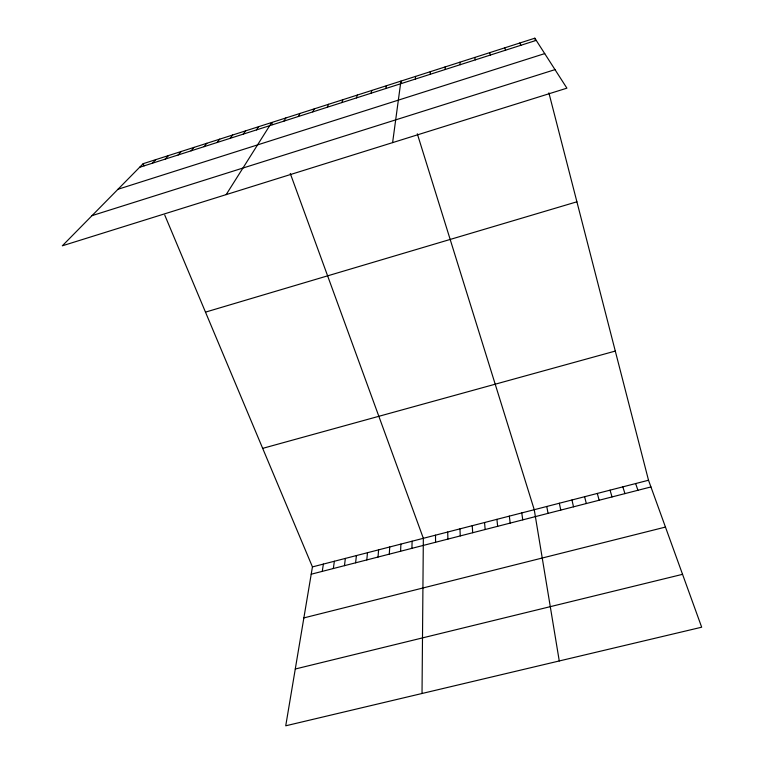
<?xml version="1.0" encoding="UTF-8"?>
<svg xmlns="http://www.w3.org/2000/svg" width="764" height="764" viewBox="0 0 764 764"><rect width="100%" height="100%" fill="white"/><g stroke="black" fill="none" stroke-linecap="round" stroke-linejoin="round"><path stroke-width="1.15" d="M422.024 693.492L423.342 538.305L290.282 173.485M411.92 548.342L412.102 541.198M400.594 551.245L400.89 544.092M389.296 554.148L389.716 546.976M415.387 79.045L415.568 76.41M378.037 557.042L378.581 549.851M366.815 559.926L367.474 552.706M355.623 562.801L356.396 555.562M344.468 565.666L345.357 558.417M392.61 142.62L400.919 81.099L401.587 83.247M333.352 568.521L334.346 561.254M322.265 571.376L323.373 564.08M164.757 215.104L312.438 566.907L285.736 725.8L701.677 627.206L648.512 480.241L548.886 92.855M385.782 88.519L386.336 85.769M371.065 93.227L371.81 90.429M356.416 97.916L357.332 95.061M341.814 102.586L342.921 99.683M327.278 107.237L328.558 104.276M312.791 111.878L314.262 108.86M298.371 116.491L300.013 113.425M283.998 121.094L285.822 117.971M226.163 194.619L271.688 122.498L272.442 124.58M256.465 129.899L258.624 126.681M243.286 134.12L245.616 130.854M230.165 138.322L232.648 135.008M217.091 142.505L219.726 139.143M204.055 146.678L206.853 143.269M191.067 150.833L194.027 147.385M178.136 154.968L181.249 151.473M165.244 159.093L168.51 155.56M152.399 163.209L155.818 159.619M143.174 163.677L62.323 245.807L566.907 88.166L534.829 38.2L143.174 163.677L144.081 165.845M139.602 167.306L536.223 40.377M117.971 189.271L544.722 53.604M92.014 215.639L555.008 69.629M205.487 312.123L576.906 201.801M262.673 448.363L615.297 351.068M312.438 566.907L648.512 480.241M311.206 574.213L650.938 486.935M303.862 617.904L665.454 527.074M295.276 669.006L682.548 574.327M519.711 43.042L520.905 45.277M504.651 47.865L505.644 50.157M635.648 483.555L637.921 490.278M489.657 52.668L490.45 55.018M622.822 486.859L624.952 493.611M417.306 133.786L534.246 509.703L559.267 660.965M610.044 490.154L612.031 496.925M597.305 493.439L599.148 500.239M534.829 38.2L535.402 40.416M584.613 496.715L586.313 503.533M474.721 57.453L475.323 59.869M571.959 499.981L573.516 506.819M559.344 503.228L560.766 510.094M546.776 506.475L548.055 513.36M459.842 62.218L460.243 64.692M521.764 512.921L522.767 519.864M509.321 516.13L510.19 523.092M496.915 519.329L497.651 526.31M484.548 522.519L485.15 529.528M445.02 66.974L445.231 69.495M472.228 525.699L472.696 532.728M459.947 528.86L460.281 535.917M447.704 532.021L447.905 539.097M435.499 535.163L435.575 542.259M430.266 71.701L430.285 74.28"/></g></svg>
